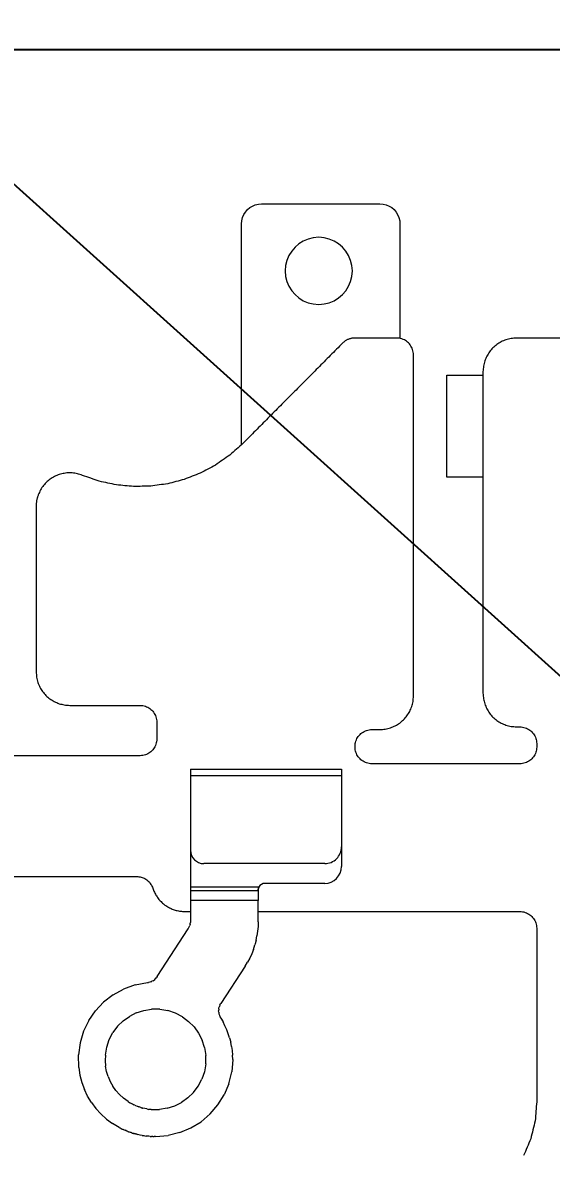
# Model space of a CAD drawing. Header units: millimetres. Extents: x 1863 to 2194, y 977 to 1295.
# Drawn here: x 1911.59 to 1919.47, y 1222.01 to 1238.87 of the extents above; entities that cross this region are included whole.
import ezdxf

# ---------------------------------------------------------------- set-up
doc = ezdxf.new("R2010")
doc.units = ezdxf.units.MM
doc.layers.add('2', color=7, linetype='Continuous', true_color=0xffffff)
doc.layers.add('BMLJ', color=4, linetype='Continuous')
doc.styles.get("Standard").update_dxf_attribs({"font": 'txt', "bigfont": 'gbcbig.shx'})
doc.dimstyles.new('ISO-25', dxfattribs={"dimtxt": 2.5, "dimasz": 2.5, "dimexe": 1.25, "dimexo": 0.625, "dimtad": 1, "dimtxsty": 'Standard', "dimcen": 2.5, "dimadec": 0, "dimazin": 0, "dimtfac": 1, "dimtmove": 0, "dimatfit": 3, "dimfxl": 1, "dimarcsym": 0})

# ---------------------------------------------------------------- blocks, each defined once
blk = doc.blocks.new('*D8')
at = {"layer": 'BMLJ', "color": 0, "lineweight": -2, "transparency": 16777216}
for p, q in [((2012.465, 1238.46), (1865.418, 1238.46)), ((1866.668, 1235.96), (1866.668, 1154.96)), ((2012.465, 1152.46), (1865.418, 1152.46))]:
    blk.add_line(p, q, dxfattribs=at)
at = {"layer": 'BMLJ', "color": 0, "transparency": 16777216}
for points in [[(1866.251, 1235.96), (1867.084, 1235.96), (1866.668, 1238.46)], [(1866.251, 1154.96), (1867.084, 1154.96), (1866.668, 1152.46)]]:
    blk.add_solid(points, dxfattribs=at)
at = {"layer": 'BMLJ', "color": 0, "transparency": 16777216, "insert": (1864.793, 1195.46), "char_height": 2.5, "attachment_point": 5, "rotation": 90}
blk.add_mtext('86', dxfattribs=at)

msp = doc.modelspace()

# ---------------------------------------------------------------- linework, layer by layer
at = {"layer": '2', "color": 35, "linetype": 'Continuous', "lineweight": 18}
for p, q in [((1914.87, 1235.962), (1914.888, 1236.006)), ((1914.888, 1236.006), (1914.912, 1236.045)), ((1914.912, 1236.045), (1914.942, 1236.08)), ((1914.942, 1236.08), (1914.977, 1236.11)), ((1914.977, 1236.11), (1915.017, 1236.134)), ((1915.017, 1236.134), (1915.059, 1236.152)), ((1915.059, 1236.152), (1915.105, 1236.164)), ((1915.105, 1236.164), (1915.153, 1236.168)), ((1915.153, 1236.168), (1916.914, 1236.168)), ((1916.914, 1236.168), (1916.962, 1236.164)), ((1916.962, 1236.164), (1917.009, 1236.152)), ((1917.009, 1236.152), (1917.052, 1236.134)), ((1917.052, 1236.134), (1917.091, 1236.11)), ((1917.091, 1236.11), (1917.126, 1236.08)), ((1917.126, 1236.08), (1917.156, 1236.045)), ((1917.156, 1236.045), (1917.18, 1236.006)), ((1917.18, 1236.006), (1917.199, 1235.962)), ((1914.854, 1235.867), (1914.858, 1235.916)), ((1914.854, 1232.581), (1914.854, 1235.867)), ((1914.858, 1235.916), (1914.87, 1235.962)), ((1917.199, 1235.962), (1917.21, 1235.916)), ((1917.21, 1235.916), (1917.214, 1235.867)), ((1917.214, 1235.867), (1917.214, 1234.163)), ((1916.004, 1235.668), (1915.923, 1235.661)), ((1916.085, 1235.661), (1916.004, 1235.668)), ((1915.651, 1235.521), (1915.601, 1235.463)), ((1915.709, 1235.571), (1915.651, 1235.521)), ((1915.774, 1235.612), (1915.709, 1235.571)), ((1915.846, 1235.642), (1915.774, 1235.612)), ((1915.923, 1235.661), (1915.846, 1235.642)), ((1916.162, 1235.642), (1916.085, 1235.661)), ((1916.234, 1235.612), (1916.162, 1235.642)), ((1916.3, 1235.571), (1916.234, 1235.612)), ((1916.358, 1235.521), (1916.3, 1235.571)), ((1916.408, 1235.463), (1916.358, 1235.521)), ((1915.56, 1235.397), (1915.53, 1235.325)), ((1915.601, 1235.463), (1915.56, 1235.397)), ((1916.449, 1235.397), (1916.408, 1235.463)), ((1916.479, 1235.325), (1916.449, 1235.397)), ((1915.511, 1235.248), (1915.504, 1235.167)), ((1915.504, 1235.167), (1915.511, 1235.086)), ((1915.53, 1235.325), (1915.511, 1235.248)), ((1916.498, 1235.248), (1916.479, 1235.325)), ((1916.505, 1235.167), (1916.498, 1235.248)), ((1916.498, 1235.086), (1916.505, 1235.167)), ((1915.511, 1235.086), (1915.53, 1235.01)), ((1915.53, 1235.01), (1915.56, 1234.938)), ((1916.449, 1234.938), (1916.479, 1235.01)), ((1916.479, 1235.01), (1916.498, 1235.086)), ((1915.56, 1234.938), (1915.601, 1234.873)), ((1915.601, 1234.873), (1915.651, 1234.815)), ((1916.358, 1234.815), (1916.408, 1234.873)), ((1916.408, 1234.873), (1916.449, 1234.938)), ((1915.651, 1234.815), (1915.709, 1234.765)), ((1915.709, 1234.765), (1915.774, 1234.724)), ((1915.774, 1234.724), (1915.846, 1234.694)), ((1915.846, 1234.694), (1915.923, 1234.675)), ((1915.923, 1234.675), (1916.004, 1234.668)), ((1916.004, 1234.668), (1916.085, 1234.675)), ((1916.085, 1234.675), (1916.162, 1234.694)), ((1916.162, 1234.694), (1916.234, 1234.724)), ((1916.234, 1234.724), (1916.3, 1234.765)), ((1916.3, 1234.765), (1916.358, 1234.815)), ((1917.911, 1232.095), (1917.911, 1233.617)), ((1917.911, 1233.617), (1918.451, 1233.617)), ((1918.451, 1232.095), (1917.911, 1232.095)), ((1914.093, 1227.745), (1916.343, 1227.745)), ((1914.093, 1227.745), (1914.093, 1225.476)), ((1916.343, 1227.745), (1916.343, 1226.295)), ((1916.343, 1227.645), (1914.093, 1227.645)), ((1916.093, 1226.339), (1914.293, 1226.339)), ((1915.113, 1225.989), (1914.093, 1225.989)), ((1914.093, 1225.939), (1915.103, 1225.939)), ((1915.103, 1225.945), (1915.103, 1225.789)), ((1916.093, 1226.045), (1915.203, 1226.045)), ((1915.102, 1225.471), (1915.102, 1225.789)), ((1914.066, 1225.377), (1914.071, 1225.387)), ((1914.071, 1225.387), (1914.076, 1225.398)), ((1914.076, 1225.398), (1914.08, 1225.409)), ((1914.08, 1225.409), (1914.084, 1225.419)), ((1914.087, 1225.431), (1914.084, 1225.419)), ((1914.087, 1225.431), (1914.089, 1225.442)), ((1914.089, 1225.442), (1914.091, 1225.453)), ((1914.092, 1225.465), (1914.091, 1225.453)), ((1914.093, 1225.476), (1914.092, 1225.465)), ((1915.1, 1225.401), (1915.094, 1225.331)), ((1915.102, 1225.471), (1915.1, 1225.401)), ((1913.598, 1224.656), (1914.06, 1225.367)), ((1914.06, 1225.367), (1914.066, 1225.377)), ((1915.07, 1225.194), (1915.084, 1225.262)), ((1915.094, 1225.331), (1915.084, 1225.262)), ((1915.031, 1225.061), (1915.005, 1224.996)), ((1915.031, 1225.061), (1915.052, 1225.127)), ((1915.07, 1225.194), (1915.052, 1225.127)), ((1914.976, 1224.933), (1914.944, 1224.871)), ((1915.005, 1224.996), (1914.976, 1224.933)), ((1914.907, 1224.811), (1914.545, 1224.254)), ((1914.907, 1224.811), (1914.944, 1224.871)), ((1913.268, 1224.532), (1913.452, 1224.566)), ((1913.452, 1224.566), (1913.47, 1224.569)), ((1913.487, 1224.573), (1913.47, 1224.569)), ((1913.504, 1224.579), (1913.487, 1224.573)), ((1913.504, 1224.579), (1913.52, 1224.586)), ((1913.535, 1224.595), (1913.52, 1224.586)), ((1913.535, 1224.595), (1913.55, 1224.605)), ((1913.564, 1224.616), (1913.55, 1224.605)), ((1913.576, 1224.628), (1913.564, 1224.616)), ((1913.576, 1224.628), (1913.588, 1224.642)), ((1913.598, 1224.656), (1913.588, 1224.642)), ((1912.94, 1224.383), (1912.799, 1224.275)), ((1912.94, 1224.383), (1913.096, 1224.47)), ((1913.268, 1224.532), (1913.096, 1224.47)), ((1912.799, 1224.275), (1912.678, 1224.146)), ((1914.518, 1224.191), (1914.524, 1224.213)), ((1914.533, 1224.234), (1914.524, 1224.213)), ((1914.533, 1224.234), (1914.545, 1224.254)), ((1912.578, 1224.001), (1912.678, 1224.146)), ((1913.089, 1223.996), (1913.183, 1224.064)), ((1913.286, 1224.116), (1913.183, 1224.064)), ((1913.286, 1224.116), (1913.397, 1224.152)), ((1913.397, 1224.152), (1913.514, 1224.171)), ((1913.637, 1224.17), (1913.514, 1224.171)), ((1913.637, 1224.17), (1913.757, 1224.15)), ((1913.87, 1224.112), (1913.757, 1224.15)), ((1913.973, 1224.057), (1913.87, 1224.112)), ((1913.973, 1224.057), (1914.066, 1223.988)), ((1914.514, 1224.169), (1914.513, 1224.146)), ((1914.514, 1224.124), (1914.513, 1224.146)), ((1914.514, 1224.169), (1914.518, 1224.191)), ((1914.514, 1224.124), (1914.518, 1224.102)), ((1914.518, 1224.102), (1914.524, 1224.08)), ((1914.524, 1224.08), (1914.533, 1224.059)), ((1914.533, 1224.059), (1914.544, 1224.038)), ((1914.544, 1224.038), (1914.578, 1223.982)), ((1912.578, 1224.001), (1912.501, 1223.841)), ((1913.007, 1223.916), (1912.938, 1223.823)), ((1913.007, 1223.916), (1913.089, 1223.996)), ((1914.146, 1223.906), (1914.066, 1223.988)), ((1914.146, 1223.906), (1914.214, 1223.813)), ((1914.607, 1223.925), (1914.578, 1223.982)), ((1914.634, 1223.865), (1914.607, 1223.925)), ((1914.657, 1223.805), (1914.634, 1223.865)), ((1912.501, 1223.841), (1912.449, 1223.67)), ((1912.845, 1223.607), (1912.884, 1223.72)), ((1912.884, 1223.72), (1912.938, 1223.823)), ((1914.214, 1223.813), (1914.266, 1223.71)), ((1914.302, 1223.599), (1914.266, 1223.71)), ((1914.677, 1223.743), (1914.657, 1223.805)), ((1914.677, 1223.743), (1914.693, 1223.681)), ((1912.449, 1223.67), (1912.424, 1223.489)), ((1912.825, 1223.487), (1912.845, 1223.607)), ((1914.302, 1223.599), (1914.32, 1223.481)), ((1914.706, 1223.617), (1914.693, 1223.681)), ((1914.706, 1223.617), (1914.715, 1223.553)), ((1914.715, 1223.553), (1914.72, 1223.488)), ((1912.429, 1223.302), (1912.424, 1223.489)), ((1912.825, 1223.487), (1912.823, 1223.405)), ((1912.823, 1223.405), (1912.829, 1223.324)), ((1914.32, 1223.359), (1914.3, 1223.239)), ((1914.32, 1223.359), (1914.32, 1223.481)), ((1914.722, 1223.423), (1914.707, 1223.236)), ((1914.722, 1223.423), (1914.72, 1223.488)), ((1912.429, 1223.302), (1912.446, 1223.19)), ((1912.446, 1223.19), (1912.475, 1223.081)), ((1912.844, 1223.244), (1912.829, 1223.324)), ((1912.867, 1223.168), (1912.844, 1223.244)), ((1914.3, 1223.239), (1914.261, 1223.126)), ((1914.664, 1223.059), (1914.707, 1223.236)), ((1912.475, 1223.081), (1912.513, 1222.976)), ((1912.867, 1223.168), (1912.898, 1223.094)), ((1912.898, 1223.094), (1912.937, 1223.024)), ((1912.983, 1222.959), (1912.937, 1223.024)), ((1914.138, 1222.93), (1914.207, 1223.023)), ((1914.207, 1223.023), (1914.261, 1223.126)), ((1914.664, 1223.059), (1914.594, 1222.894)), ((1912.561, 1222.876), (1912.513, 1222.976)), ((1912.618, 1222.781), (1912.561, 1222.876)), ((1913.036, 1222.898), (1912.983, 1222.959)), ((1913.036, 1222.898), (1913.096, 1222.843)), ((1914.138, 1222.93), (1914.056, 1222.849)), ((1914.5, 1222.744), (1914.594, 1222.894)), ((1912.618, 1222.781), (1912.685, 1222.692)), ((1912.759, 1222.61), (1912.685, 1222.692)), ((1913.163, 1222.795), (1913.096, 1222.843)), ((1913.163, 1222.795), (1913.191, 1222.777)), ((1913.22, 1222.761), (1913.191, 1222.777)), ((1913.234, 1222.754), (1913.22, 1222.761)), ((1913.234, 1222.754), (1913.248, 1222.746)), ((1913.262, 1222.74), (1913.248, 1222.746)), ((1913.262, 1222.74), (1913.276, 1222.734)), ((1913.276, 1222.734), (1913.3, 1222.724)), ((1913.322, 1222.716), (1913.328, 1222.714)), ((1913.342, 1222.709), (1913.328, 1222.714)), ((1913.342, 1222.709), (1913.356, 1222.705)), ((1913.411, 1222.69), (1913.382, 1222.698)), ((1913.443, 1222.684), (1913.411, 1222.69)), ((1913.443, 1222.684), (1913.475, 1222.679)), ((1913.748, 1222.694), (1913.631, 1222.675)), ((1913.748, 1222.694), (1913.859, 1222.73)), ((1913.859, 1222.73), (1913.962, 1222.782)), ((1914.056, 1222.849), (1913.962, 1222.782)), ((1914.385, 1222.61), (1914.5, 1222.744)), ((1912.842, 1222.535), (1912.759, 1222.61)), ((1912.842, 1222.535), (1912.932, 1222.468)), ((1913.508, 1222.676), (1913.475, 1222.679)), ((1913.508, 1222.676), (1913.631, 1222.675)), ((1914.385, 1222.61), (1914.251, 1222.495)), ((1913.03, 1222.409), (1912.932, 1222.468)), ((1913.03, 1222.409), (1913.045, 1222.401)), ((1913.045, 1222.401), (1913.075, 1222.386)), ((1913.145, 1222.355), (1913.118, 1222.367)), ((1913.158, 1222.35), (1913.145, 1222.355)), ((1913.936, 1222.332), (1914.101, 1222.401)), ((1914.101, 1222.401), (1914.251, 1222.495)), ((1913.198, 1222.336), (1913.184, 1222.34)), ((1913.296, 1222.307), (1913.28, 1222.311)), ((1913.296, 1222.307), (1913.311, 1222.303)), ((1913.343, 1222.296), (1913.311, 1222.303)), ((1913.376, 1222.29), (1913.343, 1222.296)), ((1913.376, 1222.29), (1913.396, 1222.287)), ((1913.396, 1222.287), (1913.415, 1222.284)), ((1913.415, 1222.284), (1913.435, 1222.281)), ((1913.454, 1222.279), (1913.435, 1222.281)), ((1913.474, 1222.277), (1913.454, 1222.279)), ((1913.493, 1222.276), (1913.474, 1222.277)), ((1913.493, 1222.276), (1913.513, 1222.275)), ((1913.533, 1222.274), (1913.513, 1222.275)), ((1913.533, 1222.274), (1913.552, 1222.273)), ((1913.572, 1222.273), (1913.552, 1222.273)), ((1913.572, 1222.273), (1913.759, 1222.288)), ((1913.936, 1222.332), (1913.759, 1222.288))]:
    msp.add_line(p, q, dxfattribs=at)
for centre, radius, start, end in [((1916.093, 1226.589), 0.25, 269.999, 0), ((1914.293, 1226.539), 0.2, 180, 270), ((1916.093, 1226.295), 0.25, 270, 0), ((1915.203, 1225.945), 0.1, 90, 154.0427)]:
    msp.add_arc(centre, radius, start, end, dxfattribs=at)
for points, degree in [([(1916.443, 1234.148), (1916.437, 1234.146), (1916.431, 1234.143), (1916.425, 1234.14)], 3), ([(1916.461, 1234.155), (1916.455, 1234.153), (1916.449, 1234.151), (1916.443, 1234.148)], 3), ([(1916.48, 1234.161), (1916.474, 1234.159), (1916.467, 1234.157), (1916.461, 1234.155)], 3), ([(1916.499, 1234.164), (1916.493, 1234.163), (1916.486, 1234.162), (1916.48, 1234.161)], 3), ([(1916.519, 1234.167), (1916.512, 1234.166), (1916.506, 1234.165), (1916.499, 1234.164)], 3), ([(1916.538, 1234.168), (1916.532, 1234.167), (1916.525, 1234.167), (1916.519, 1234.167)], 3), ([(1917.165, 1234.168), (1916.538, 1234.168)], 1), ([(1917.205, 1234.164), (1917.192, 1234.165), (1917.178, 1234.167), (1917.165, 1234.168)], 3), ([(1917.244, 1234.155), (1917.231, 1234.158), (1917.218, 1234.161), (1917.205, 1234.164)], 3), ([(1917.28, 1234.14), (1917.268, 1234.145), (1917.256, 1234.15), (1917.244, 1234.155)], 3), ([(1918.87, 1234.161), (1918.845, 1234.155), (1918.819, 1234.148), (1918.793, 1234.142)], 3), ([(1918.952, 1234.168), (1918.925, 1234.165), (1918.897, 1234.163), (1918.87, 1234.161)], 3), ([(1920.81, 1234.168), (1918.952, 1234.168)], 1), ([(1916.362, 1234.094), (1914.876, 1232.6)], 1), ([(1916.376, 1234.107), (1916.372, 1234.103), (1916.367, 1234.098), (1916.362, 1234.094)], 3), ([(1916.392, 1234.12), (1916.387, 1234.115), (1916.382, 1234.111), (1916.376, 1234.107)], 3), ([(1916.408, 1234.131), (1916.403, 1234.127), (1916.397, 1234.123), (1916.392, 1234.12)], 3), ([(1916.425, 1234.14), (1916.419, 1234.137), (1916.414, 1234.134), (1916.408, 1234.131)], 3), ([(1917.313, 1234.119), (1917.302, 1234.126), (1917.291, 1234.133), (1917.28, 1234.14)], 3), ([(1917.342, 1234.094), (1917.332, 1234.103), (1917.322, 1234.111), (1917.313, 1234.119)], 3), ([(1917.367, 1234.065), (1917.359, 1234.075), (1917.35, 1234.085), (1917.342, 1234.094)], 3), ([(1917.387, 1234.032), (1917.381, 1234.043), (1917.374, 1234.054), (1917.367, 1234.065)], 3), ([(1917.403, 1233.997), (1917.397, 1234.009), (1917.392, 1234.02), (1917.387, 1234.032)], 3), ([(1917.412, 1233.958), (1917.409, 1233.971), (1917.406, 1233.984), (1917.403, 1233.997)], 3), ([(1918.598, 1234.021), (1918.581, 1234.002), (1918.564, 1233.982), (1918.548, 1233.963)], 3), ([(1918.656, 1234.071), (1918.636, 1234.054), (1918.617, 1234.038), (1918.598, 1234.021)], 3), ([(1918.721, 1234.112), (1918.7, 1234.098), (1918.678, 1234.085), (1918.656, 1234.071)], 3), ([(1918.793, 1234.142), (1918.769, 1234.132), (1918.745, 1234.122), (1918.721, 1234.112)], 3), ([(1917.415, 1233.918), (1917.414, 1233.931), (1917.413, 1233.945), (1917.412, 1233.958)], 3), ([(1917.415, 1228.836), (1917.415, 1233.918)], 1), ([(1918.477, 1233.826), (1918.471, 1233.8), (1918.464, 1233.774), (1918.458, 1233.749)], 3), ([(1918.507, 1233.897), (1918.497, 1233.873), (1918.487, 1233.849), (1918.477, 1233.826)], 3), ([(1918.548, 1233.963), (1918.534, 1233.941), (1918.521, 1233.919), (1918.507, 1233.897)], 3), ([(1918.458, 1233.749), (1918.456, 1233.722), (1918.454, 1233.695), (1918.451, 1233.668)], 3), ([(1918.451, 1233.668), (1918.451, 1228.876)], 1), ([(1914.876, 1232.6), (1914.81, 1232.542), (1914.745, 1232.483), (1914.679, 1232.425)], 3), ([(1914.679, 1232.425), (1914.608, 1232.375), (1914.537, 1232.326), (1914.466, 1232.276)], 3), ([(1912.176, 1232.146), (1912.151, 1232.138), (1912.127, 1232.13), (1912.103, 1232.122)], 3), ([(1912.252, 1232.158), (1912.226, 1232.154), (1912.201, 1232.15), (1912.176, 1232.146)], 3), ([(1912.33, 1232.159), (1912.304, 1232.158), (1912.278, 1232.158), (1912.252, 1232.158)], 3), ([(1912.408, 1232.147), (1912.382, 1232.151), (1912.356, 1232.155), (1912.33, 1232.159)], 3), ([(1912.485, 1232.122), (1912.459, 1232.13), (1912.434, 1232.138), (1912.408, 1232.147)], 3), ([(1914.239, 1232.155), (1914.16, 1232.124), (1914.08, 1232.093), (1914.001, 1232.062)], 3), ([(1914.466, 1232.276), (1914.39, 1232.236), (1914.315, 1232.195), (1914.239, 1232.155)], 3), ([(1911.916, 1231.987), (1911.901, 1231.966), (1911.885, 1231.945), (1911.869, 1231.924)], 3), ([(1911.972, 1232.042), (1911.953, 1232.024), (1911.935, 1232.006), (1911.916, 1231.987)], 3), ([(1912.034, 1232.087), (1912.013, 1232.072), (1911.993, 1232.057), (1911.972, 1232.042)], 3), ([(1912.103, 1232.122), (1912.08, 1232.11), (1912.057, 1232.099), (1912.034, 1232.087)], 3), ([(1912.735, 1232.035), (1912.652, 1232.064), (1912.568, 1232.093), (1912.485, 1232.122)], 3), ([(1912.989, 1231.98), (1912.904, 1231.999), (1912.82, 1232.017), (1912.735, 1232.035)], 3), ([(1913.246, 1231.956), (1913.16, 1231.964), (1913.075, 1231.972), (1912.989, 1231.98)], 3), ([(1913.501, 1231.962), (1913.416, 1231.96), (1913.331, 1231.958), (1913.246, 1231.956)], 3), ([(1913.754, 1231.997), (1913.67, 1231.986), (1913.586, 1231.974), (1913.501, 1231.962)], 3), ([(1914.001, 1232.062), (1913.918, 1232.04), (1913.836, 1232.019), (1913.754, 1231.997)], 3), ([(1911.813, 1231.795), (1911.811, 1231.789), (1911.809, 1231.783), (1911.808, 1231.776)], 3), ([(1911.818, 1231.814), (1911.817, 1231.808), (1911.815, 1231.802), (1911.813, 1231.795)], 3), ([(1911.825, 1231.833), (1911.823, 1231.827), (1911.821, 1231.82), (1911.818, 1231.814)], 3), ([(1911.832, 1231.851), (1911.83, 1231.845), (1911.827, 1231.839), (1911.825, 1231.833)], 3), ([(1911.869, 1231.924), (1911.857, 1231.899), (1911.845, 1231.875), (1911.832, 1231.851)], 3), ([(1911.795, 1231.699), (1911.795, 1231.692), (1911.795, 1231.686), (1911.794, 1231.679)], 3), ([(1911.794, 1231.679), (1911.794, 1231.673), (1911.794, 1231.666), (1911.794, 1231.66)], 3), ([(1911.794, 1231.66), (1911.794, 1229.196)], 1), ([(1911.797, 1231.719), (1911.797, 1231.712), (1911.796, 1231.706), (1911.795, 1231.699)], 3), ([(1911.8, 1231.738), (1911.799, 1231.731), (1911.798, 1231.725), (1911.797, 1231.719)], 3), ([(1911.803, 1231.757), (1911.802, 1231.751), (1911.801, 1231.744), (1911.8, 1231.738)], 3), ([(1911.808, 1231.776), (1911.806, 1231.77), (1911.805, 1231.764), (1911.803, 1231.757)], 3), ([(1911.794, 1229.196), (1911.796, 1229.169), (1911.798, 1229.142), (1911.8, 1229.115)], 3), ([(1911.8, 1229.115), (1911.807, 1229.089), (1911.813, 1229.064), (1911.819, 1229.038)], 3), ([(1911.819, 1229.038), (1911.829, 1229.014), (1911.839, 1228.99), (1911.85, 1228.966)], 3), ([(1911.85, 1228.966), (1911.863, 1228.944), (1911.877, 1228.923), (1911.89, 1228.901)], 3), ([(1911.89, 1228.901), (1911.907, 1228.881), (1911.924, 1228.862), (1911.94, 1228.842)], 3), ([(1911.94, 1228.842), (1911.96, 1228.826), (1911.979, 1228.809), (1911.999, 1228.792)], 3), ([(1911.999, 1228.792), (1912.02, 1228.779), (1912.042, 1228.765), (1912.064, 1228.752)], 3), ([(1917.39, 1228.678), (1917.396, 1228.704), (1917.402, 1228.729), (1917.409, 1228.755)], 3), ([(1917.409, 1228.755), (1917.411, 1228.782), (1917.413, 1228.809), (1917.415, 1228.836)], 3), ([(1918.451, 1228.876), (1918.454, 1228.849), (1918.456, 1228.822), (1918.458, 1228.795)], 3), ([(1918.458, 1228.795), (1918.464, 1228.769), (1918.471, 1228.744), (1918.477, 1228.718)], 3), ([(1912.064, 1228.752), (1912.088, 1228.742), (1912.112, 1228.732), (1912.136, 1228.721)], 3), ([(1912.136, 1228.721), (1912.162, 1228.715), (1912.187, 1228.709), (1912.213, 1228.702)], 3), ([(1912.213, 1228.702), (1912.24, 1228.7), (1912.267, 1228.698), (1912.294, 1228.696)], 3), ([(1912.294, 1228.696), (1913.342, 1228.696)], 1), ([(1913.342, 1228.696), (1913.355, 1228.695), (1913.369, 1228.694), (1913.382, 1228.693)], 3), ([(1913.382, 1228.693), (1913.395, 1228.69), (1913.408, 1228.686), (1913.421, 1228.683)], 3), ([(1913.421, 1228.683), (1913.433, 1228.678), (1913.444, 1228.673), (1913.456, 1228.668)], 3), ([(1913.456, 1228.668), (1913.467, 1228.661), (1913.478, 1228.655), (1913.489, 1228.648)], 3), ([(1913.489, 1228.648), (1913.499, 1228.639), (1913.509, 1228.631), (1913.518, 1228.623)], 3), ([(1913.518, 1228.623), (1913.527, 1228.613), (1913.535, 1228.603), (1913.543, 1228.594)], 3), ([(1913.543, 1228.594), (1913.55, 1228.583), (1913.557, 1228.572), (1913.564, 1228.561)], 3), ([(1917.319, 1228.541), (1917.332, 1228.563), (1917.346, 1228.584), (1917.359, 1228.606)], 3), ([(1917.359, 1228.606), (1917.37, 1228.63), (1917.38, 1228.654), (1917.39, 1228.678)], 3), ([(1918.477, 1228.718), (1918.487, 1228.694), (1918.497, 1228.67), (1918.507, 1228.646)], 3), ([(1918.507, 1228.646), (1918.521, 1228.624), (1918.534, 1228.603), (1918.548, 1228.581)], 3), ([(1913.564, 1228.561), (1913.569, 1228.549), (1913.574, 1228.537), (1913.579, 1228.525)], 3), ([(1913.579, 1228.525), (1913.582, 1228.512), (1913.585, 1228.499), (1913.588, 1228.487)], 3), ([(1913.588, 1228.487), (1913.589, 1228.473), (1913.591, 1228.459), (1913.592, 1228.446)], 3), ([(1913.592, 1228.446), (1913.592, 1228.196)], 1), ([(1917.145, 1228.392), (1917.167, 1228.405), (1917.188, 1228.419), (1917.21, 1228.432)], 3), ([(1917.21, 1228.432), (1917.23, 1228.449), (1917.249, 1228.466), (1917.269, 1228.482)], 3), ([(1917.269, 1228.482), (1917.285, 1228.502), (1917.302, 1228.521), (1917.319, 1228.541)], 3), ([(1918.548, 1228.581), (1918.564, 1228.561), (1918.581, 1228.542), (1918.598, 1228.522)], 3), ([(1918.598, 1228.522), (1918.617, 1228.506), (1918.636, 1228.489), (1918.656, 1228.472)], 3), ([(1918.656, 1228.472), (1918.678, 1228.459), (1918.7, 1228.445), (1918.721, 1228.432)], 3), ([(1918.721, 1228.432), (1918.745, 1228.422), (1918.769, 1228.412), (1918.793, 1228.402)], 3), ([(1916.594, 1228.234), (1916.602, 1228.243), (1916.611, 1228.253), (1916.619, 1228.263)], 3), ([(1916.619, 1228.263), (1916.629, 1228.271), (1916.638, 1228.279), (1916.648, 1228.288)], 3), ([(1916.648, 1228.288), (1916.659, 1228.295), (1916.67, 1228.301), (1916.681, 1228.308)], 3), ([(1916.681, 1228.308), (1916.693, 1228.313), (1916.705, 1228.318), (1916.717, 1228.323)], 3), ([(1916.717, 1228.323), (1916.73, 1228.326), (1916.742, 1228.33), (1916.755, 1228.333)], 3), ([(1916.755, 1228.333), (1916.769, 1228.334), (1916.782, 1228.335), (1916.796, 1228.336)], 3), ([(1916.796, 1228.336), (1916.915, 1228.336)], 1), ([(1916.915, 1228.336), (1916.942, 1228.338), (1916.969, 1228.34), (1916.996, 1228.342)], 3), ([(1916.996, 1228.342), (1917.022, 1228.349), (1917.047, 1228.355), (1917.073, 1228.361)], 3), ([(1917.073, 1228.361), (1917.097, 1228.372), (1917.121, 1228.382), (1917.145, 1228.392)], 3), ([(1918.793, 1228.402), (1918.819, 1228.395), (1918.845, 1228.389), (1918.87, 1228.383)], 3), ([(1918.87, 1228.383), (1918.897, 1228.38), (1918.925, 1228.378), (1918.952, 1228.376)], 3), ([(1918.952, 1228.376), (1919.002, 1228.376)], 1), ([(1919.002, 1228.376), (1919.015, 1228.375), (1919.029, 1228.374), (1919.042, 1228.373)], 3), ([(1919.042, 1228.373), (1919.055, 1228.37), (1919.068, 1228.366), (1919.081, 1228.363)], 3), ([(1919.081, 1228.363), (1919.092, 1228.358), (1919.104, 1228.353), (1919.116, 1228.348)], 3), ([(1919.116, 1228.348), (1919.127, 1228.341), (1919.138, 1228.335), (1919.149, 1228.328)], 3), ([(1919.149, 1228.328), (1919.159, 1228.319), (1919.168, 1228.311), (1919.178, 1228.303)], 3), ([(1919.178, 1228.303), (1919.187, 1228.293), (1919.195, 1228.283), (1919.203, 1228.274)], 3), ([(1919.203, 1228.274), (1919.21, 1228.263), (1919.217, 1228.252), (1919.224, 1228.241)], 3), ([(1913.564, 1228.081), (1913.557, 1228.07), (1913.55, 1228.059), (1913.543, 1228.048)], 3), ([(1913.579, 1228.117), (1913.574, 1228.105), (1913.569, 1228.093), (1913.564, 1228.081)], 3), ([(1913.588, 1228.155), (1913.585, 1228.143), (1913.582, 1228.13), (1913.579, 1228.117)], 3), ([(1913.592, 1228.196), (1913.591, 1228.182), (1913.589, 1228.169), (1913.588, 1228.155)], 3), ([(1913.592, 1228.196), (1913.592, 1228.196), (1913.592, 1228.196), (1913.592, 1228.196)], 3), ([(1916.546, 1228.086), (1916.547, 1228.099), (1916.548, 1228.113), (1916.549, 1228.126)], 3), ([(1916.546, 1228.076), (1916.546, 1228.086)], 1), ([(1916.549, 1228.126), (1916.552, 1228.139), (1916.555, 1228.152), (1916.559, 1228.165)], 3), ([(1916.559, 1228.165), (1916.564, 1228.177), (1916.569, 1228.189), (1916.574, 1228.201)], 3), ([(1916.574, 1228.201), (1916.58, 1228.212), (1916.587, 1228.223), (1916.594, 1228.234)], 3), ([(1919.224, 1228.241), (1919.229, 1228.229), (1919.234, 1228.217), (1919.239, 1228.205)], 3), ([(1919.239, 1228.205), (1919.242, 1228.192), (1919.245, 1228.179), (1919.248, 1228.167)], 3), ([(1919.248, 1228.167), (1919.249, 1228.153), (1919.25, 1228.14), (1919.251, 1228.126)], 3), ([(1919.251, 1228.126), (1919.251, 1228.076)], 1), ([(1913.342, 1227.946), (1908.273, 1227.946)], 1), ([(1913.382, 1227.949), (1913.369, 1227.948), (1913.355, 1227.947), (1913.342, 1227.946)], 3), ([(1913.421, 1227.959), (1913.408, 1227.955), (1913.395, 1227.952), (1913.382, 1227.949)], 3), ([(1913.456, 1227.974), (1913.444, 1227.969), (1913.433, 1227.964), (1913.421, 1227.959)], 3), ([(1913.489, 1227.994), (1913.478, 1227.987), (1913.467, 1227.981), (1913.456, 1227.974)], 3), ([(1913.518, 1228.019), (1913.509, 1228.011), (1913.499, 1228.002), (1913.489, 1227.994)], 3), ([(1913.543, 1228.048), (1913.535, 1228.039), (1913.527, 1228.029), (1913.518, 1228.019)], 3), ([(1916.549, 1228.035), (1916.548, 1228.049), (1916.547, 1228.062), (1916.546, 1228.076)], 3), ([(1916.559, 1227.997), (1916.555, 1228.01), (1916.552, 1228.023), (1916.549, 1228.035)], 3), ([(1916.574, 1227.961), (1916.569, 1227.973), (1916.564, 1227.985), (1916.559, 1227.997)], 3), ([(1916.594, 1227.928), (1916.587, 1227.939), (1916.58, 1227.95), (1916.574, 1227.961)], 3), ([(1916.619, 1227.899), (1916.611, 1227.909), (1916.602, 1227.919), (1916.594, 1227.928)], 3), ([(1919.203, 1227.928), (1919.195, 1227.919), (1919.187, 1227.909), (1919.178, 1227.899)], 3), ([(1919.224, 1227.961), (1919.217, 1227.95), (1919.21, 1227.939), (1919.203, 1227.928)], 3), ([(1919.239, 1227.997), (1919.234, 1227.985), (1919.229, 1227.973), (1919.224, 1227.961)], 3), ([(1919.248, 1228.035), (1919.245, 1228.023), (1919.242, 1228.01), (1919.239, 1227.997)], 3), ([(1919.251, 1228.076), (1919.25, 1228.062), (1919.249, 1228.049), (1919.248, 1228.035)], 3), ([(1916.648, 1227.874), (1916.638, 1227.883), (1916.629, 1227.891), (1916.619, 1227.899)], 3), ([(1916.681, 1227.854), (1916.67, 1227.861), (1916.659, 1227.867), (1916.648, 1227.874)], 3), ([(1916.717, 1227.839), (1916.705, 1227.844), (1916.693, 1227.849), (1916.681, 1227.854)], 3), ([(1916.755, 1227.829), (1916.742, 1227.832), (1916.73, 1227.836), (1916.717, 1227.839)], 3), ([(1916.796, 1227.826), (1916.782, 1227.827), (1916.769, 1227.828), (1916.755, 1227.829)], 3), ([(1919.002, 1227.826), (1916.796, 1227.826)], 1), ([(1919.042, 1227.829), (1919.029, 1227.828), (1919.015, 1227.827), (1919.002, 1227.826)], 3), ([(1919.081, 1227.839), (1919.068, 1227.836), (1919.055, 1227.832), (1919.042, 1227.829)], 3), ([(1919.116, 1227.854), (1919.104, 1227.849), (1919.092, 1227.844), (1919.081, 1227.839)], 3), ([(1919.149, 1227.874), (1919.138, 1227.867), (1919.127, 1227.861), (1919.116, 1227.854)], 3), ([(1919.178, 1227.899), (1919.168, 1227.891), (1919.159, 1227.883), (1919.149, 1227.874)], 3), ([(1908.251, 1226.146), (1913.294, 1226.146)], 1), ([(1913.294, 1226.146), (1913.305, 1226.145), (1913.315, 1226.145), (1913.326, 1226.144)], 3), ([(1913.326, 1226.144), (1913.337, 1226.142), (1913.347, 1226.14), (1913.357, 1226.138)], 3), ([(1913.357, 1226.138), (1913.367, 1226.135), (1913.377, 1226.131), (1913.387, 1226.128)], 3), ([(1913.387, 1226.128), (1913.396, 1226.124), (1913.406, 1226.119), (1913.415, 1226.115)], 3), ([(1913.415, 1226.115), (1913.424, 1226.109), (1913.432, 1226.104), (1913.441, 1226.098)], 3), ([(1913.441, 1226.098), (1913.449, 1226.091), (1913.457, 1226.085), (1913.465, 1226.078)], 3), ([(1913.465, 1226.078), (1913.472, 1226.071), (1913.479, 1226.063), (1913.486, 1226.056)], 3), ([(1913.486, 1226.056), (1913.492, 1226.047), (1913.498, 1226.039), (1913.504, 1226.03)], 3), ([(1913.504, 1226.03), (1913.51, 1226.021), (1913.515, 1226.012), (1913.52, 1226.003)], 3), ([(1913.52, 1226.003), (1913.524, 1225.993), (1913.528, 1225.983), (1913.532, 1225.973)], 3), ([(1913.532, 1225.973), (1913.539, 1225.953), (1913.547, 1225.933), (1913.555, 1225.913)], 3), ([(1913.555, 1225.913), (1913.565, 1225.894), (1913.576, 1225.876), (1913.586, 1225.857)], 3), ([(1913.586, 1225.857), (1913.598, 1225.84), (1913.61, 1225.824), (1913.623, 1225.807)], 3), ([(1913.623, 1225.807), (1913.637, 1225.792), (1913.651, 1225.776), (1913.665, 1225.761)], 3), ([(1913.665, 1225.761), (1913.681, 1225.748), (1913.697, 1225.735), (1913.713, 1225.722)], 3), ([(1913.713, 1225.722), (1913.731, 1225.711), (1913.748, 1225.7), (1913.766, 1225.689)], 3), ([(1915.102, 1225.789), (1914.093, 1225.789)], 1), ([(1913.766, 1225.689), (1913.784, 1225.68), (1913.803, 1225.671), (1913.822, 1225.662)], 3), ([(1913.822, 1225.662), (1913.842, 1225.655), (1913.862, 1225.649), (1913.881, 1225.642)], 3), ([(1913.881, 1225.642), (1913.902, 1225.638), (1913.923, 1225.634), (1913.944, 1225.63)], 3), ([(1913.944, 1225.63), (1913.965, 1225.629), (1913.986, 1225.627), (1914.008, 1225.626)], 3), ([(1914.008, 1225.626), (1914.093, 1225.626)], 1), ([(1915.103, 1225.626), (1919.002, 1225.626)], 1), ([(1919.002, 1225.626), (1919.015, 1225.625), (1919.029, 1225.624), (1919.042, 1225.623)], 3), ([(1919.042, 1225.623), (1919.055, 1225.62), (1919.068, 1225.617), (1919.081, 1225.613)], 3), ([(1919.081, 1225.613), (1919.092, 1225.608), (1919.104, 1225.603), (1919.116, 1225.598)], 3), ([(1919.116, 1225.598), (1919.127, 1225.591), (1919.138, 1225.585), (1919.149, 1225.578)], 3), ([(1919.149, 1225.578), (1919.159, 1225.57), (1919.168, 1225.561), (1919.178, 1225.553)], 3), ([(1919.178, 1225.553), (1919.187, 1225.543), (1919.195, 1225.533), (1919.203, 1225.524)], 3), ([(1919.203, 1225.524), (1919.21, 1225.513), (1919.217, 1225.502), (1919.224, 1225.491)], 3), ([(1919.224, 1225.491), (1919.229, 1225.479), (1919.234, 1225.467), (1919.239, 1225.455)], 3), ([(1919.239, 1225.455), (1919.242, 1225.442), (1919.245, 1225.429), (1919.248, 1225.417)], 3), ([(1919.248, 1225.417), (1919.249, 1225.403), (1919.25, 1225.39), (1919.251, 1225.376)], 3), ([(1919.251, 1225.376), (1919.251, 1222.793)], 1), ([(1919.251, 1222.793), (1919.244, 1222.698), (1919.236, 1222.604), (1919.229, 1222.509)], 3), ([(1919.229, 1222.509), (1919.206, 1222.419), (1919.184, 1222.33), (1919.162, 1222.24)], 3), ([(1919.162, 1222.24), (1919.127, 1222.156), (1919.092, 1222.072), (1919.056, 1221.989)], 3)]:
    msp.add_open_spline(points, degree=degree, dxfattribs=at)
for points, knots in [([(1915.103, 1225.945), (1915.103, 1225.947), (1915.103, 1225.95), (1915.103, 1225.957), (1915.104, 1225.96), (1915.105, 1225.968), (1915.106, 1225.972), (1915.109, 1225.981), (1915.111, 1225.985), (1915.113, 1225.989)], [0, 0, 0, 0, 0.25, 0.25, 0.5, 0.5, 0.75, 0.75, 1, 1, 1, 1]), ([(1915.113, 1225.989), (1915.109, 1225.982), (1915.107, 1225.975), (1915.103, 1225.96), (1915.103, 1225.952), (1915.103, 1225.945)], [0, 0, 0, 0, 0.5, 0.5, 1, 1, 1, 1]), ([(1913.322, 1222.716), (1913.318, 1222.717), (1913.315, 1222.719), (1913.309, 1222.721), (1913.308, 1222.721), (1913.304, 1222.723), (1913.302, 1222.723), (1913.3, 1222.724)], [0, 0, 0, 0, 0.499994, 0.499994, 0.749997, 0.749997, 1, 1, 1, 1]), ([(1913.356, 1222.705), (1913.358, 1222.704), (1913.36, 1222.704), (1913.364, 1222.702), (1913.367, 1222.702), (1913.371, 1222.701), (1913.373, 1222.7), (1913.377, 1222.699), (1913.38, 1222.698), (1913.382, 1222.698)], [0, 0, 0, 0, 0.250009, 0.250009, 0.500018, 0.500018, 0.750007, 0.750007, 1, 1, 1, 1]), ([(1913.075, 1222.386), (1913.078, 1222.385), (1913.082, 1222.383), (1913.089, 1222.38), (1913.093, 1222.378), (1913.103, 1222.373), (1913.111, 1222.37), (1913.118, 1222.367)], [0, 0, 0, 0, 0.250002, 0.250002, 0.500006, 0.500006, 1, 1, 1, 1]), ([(1913.158, 1222.35), (1913.16, 1222.349), (1913.162, 1222.349), (1913.167, 1222.347), (1913.169, 1222.346), (1913.175, 1222.344), (1913.18, 1222.342), (1913.184, 1222.34)], [0, 0, 0, 0, 0.25, 0.25, 0.500001, 0.500001, 1, 1, 1, 1]), ([(1913.211, 1222.331), (1913.209, 1222.332), (1913.207, 1222.332), (1913.204, 1222.334), (1913.203, 1222.334), (1913.2, 1222.335), (1913.199, 1222.335), (1913.198, 1222.336)], [0, 0, 0, 0, 0.499991, 0.499991, 0.749996, 0.749996, 1, 1, 1, 1]), ([(1913.225, 1222.326), (1913.223, 1222.327), (1913.221, 1222.328), (1913.217, 1222.329), (1913.216, 1222.329), (1913.214, 1222.33), (1913.212, 1222.331), (1913.211, 1222.331)], [0, 0, 0, 0, 0.499979, 0.499979, 0.74999, 0.74999, 1, 1, 1, 1]), ([(1913.225, 1222.326), (1913.228, 1222.326), (1913.23, 1222.325), (1913.234, 1222.324), (1913.236, 1222.323), (1913.243, 1222.321), (1913.247, 1222.32), (1913.251, 1222.319)], [0, 0, 0, 0, 0.250005, 0.250005, 0.500012, 0.500012, 1, 1, 1, 1]), ([(1913.28, 1222.311), (1913.275, 1222.312), (1913.271, 1222.313), (1913.263, 1222.315), (1913.261, 1222.316), (1913.256, 1222.317), (1913.254, 1222.318), (1913.251, 1222.319)], [0, 0, 0, 0, 0.49997, 0.49997, 0.749986, 0.749986, 1, 1, 1, 1])]:
    msp.add_open_spline(points, degree=3, knots=knots, dxfattribs=at)
at = {"layer": 'BMLJ'}
msp.add_line((1893.966, 1252.203), (2193.966, 982.203), dxfattribs=at)

# ---------------------------------------------------------------- dimensions: what is measured, and where the dimension line sits
dim = msp.add_linear_dim(base=(1866.668, 1152.46), p1=(2013.09, 1238.46), p2=(2013.09, 1152.46), angle=90, dimstyle='ISO-25', dxfattribs=at)
dim.commit()
dim.dimension.update_dxf_attribs({"geometry": '*D8', "text_midpoint": (1864.793, 1195.46)})

doc.saveas('drawing.dxf')
